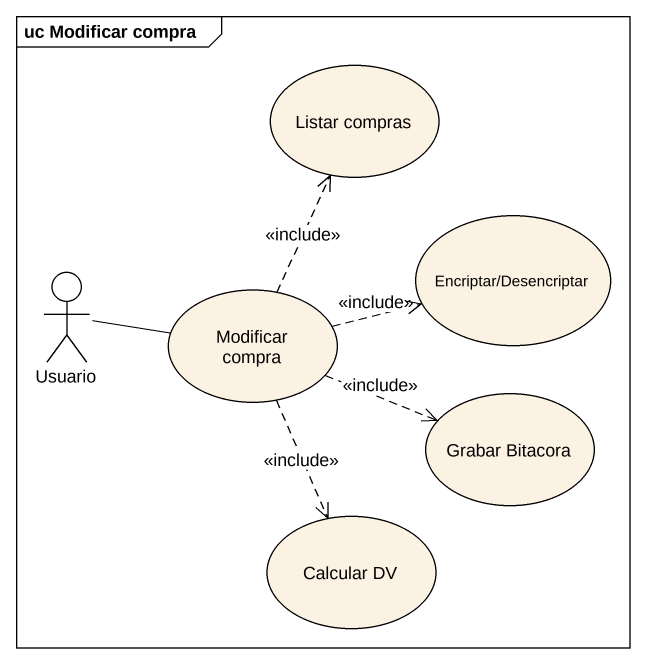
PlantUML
@startuml
mainframe uc Modificar compra
usecase "Listar compras" as Listar_compras
usecase "Encriptar/Desencriptar" as Encriptar_Desencriptar
actor Usuario
usecase "Modificar compra" as Modificar_compra
usecase "Grabar Bitacora" as Grabar_Bitacora
usecase "Calcular DV" as Calcular_DV
Usuario -right- Modificar_compra
Modificar_compra .up.> Listar_compras : <<include>>
Modificar_compra .right.> Encriptar_Desencriptar : <<include>>
Modificar_compra .right.> Grabar_Bitacora : <<include>>
Modificar_compra ..> Calcular_DV : <<include>>
@enduml
